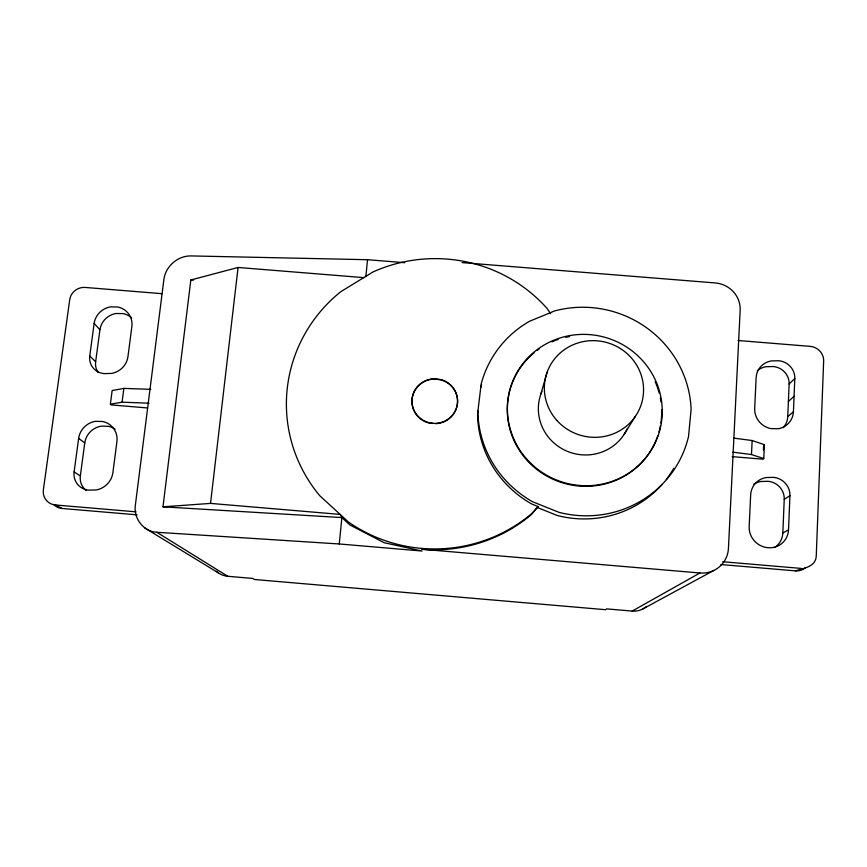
<?xml version="1.0" encoding="UTF-8"?>
<svg xmlns="http://www.w3.org/2000/svg" width="867" height="867" viewBox="0 0 867 867"><rect width="100%" height="100%" fill="white"/><g stroke="black" fill="none" stroke-linecap="round" stroke-linejoin="round"><path stroke-width="1.3" d="M774.61 547.543A19.67 18.868 39 0 0 782.825 532.988L784.245 499.327A17.177 16.44 36.2 0 0 768.129 481.304L760.727 481.499A19.562 18.738 36.3 0 0 753.846 484.187M783.324 427.648A19.28 18.391 29.8 0 0 787.745 416.669L789.133 384.016L794.811 378.489A17.134 16.278 27.6 0 0 778.642 360.737L771.229 360.932A19.518 18.554 27.7 0 0 756.132 377.774L754.691 408.476A19.616 18.684 29.6 0 0 770.698 428.591L778.273 428.742A19.616 18.684 29.6 0 0 793.435 411.673L794.811 378.489M788.515 529.9L789.935 495.686A17.47 16.711 36 0 0 773.527 477.37L766.005 477.554A19.898 19.052 36.1 0 0 750.659 494.916L749.175 526.572A20.017 19.172 38.8 0 0 773.115 547.489L775.586 546.871A20.017 19.172 38.8 0 0 788.515 529.9L782.825 532.988M763.415 449.94L763.567 446.483M732.182 456.627L762.993 459.185L763.751 458.567L764.38 444.684L752.144 440.523L733.59 438.106M763.751 458.567L751.483 454.557L752.144 440.523M404.791 262.701L367.532 259.71L190.838 255.917C177.67 255.776 165.673 266.288 163.906 279.304L135.36 505.158C133.42 518.217 143.369 531.59 156.786 532.273L339.257 543.967L341.88 517.577L340.135 514.402L210.54 503.402L162.985 506.827L190.838 279.987L238.067 267.469L363.75 277.624M365.852 276.573L367.532 259.71M210.54 503.402L238.067 267.469M123.862 388.405L112.157 390.54L110.369 404.185L122.063 402.19L123.862 388.405L150.793 389.337M74.107 471.93L78.637 438.377A19.605 18.673 -34.9 0 1 95.251 421.34L102.739 421.481A19.605 18.673 -34.9 0 1 116.926 441.596L112.883 472.688A19.713 18.803 -37.3 0 1 96.204 489.953L88.705 490.148A17.318 16.516 -37.5 0 1 74.107 471.93L80.338 475.95A17.026 16.245 -37.7 0 0 86.093 490.462M89.756 355.969L94.145 323.413A19.226 18.207 -27.1 0 1 110.477 306.875L117.858 307.005A19.226 18.207 -27.1 0 1 131.871 326.501L127.948 356.673A19.323 18.326 -29 0 1 111.55 373.428L104.17 373.612A16.972 16.105 -29.2 0 1 89.756 355.969L95.641 361.81A16.69 15.855 -29.3 0 0 98.22 372.615M80.338 475.95L84.76 442.929A19.28 18.38 -35.1 0 1 101.081 426.163L108.462 426.304A19.28 18.38 -35.1 0 1 115.094 429.208M95.641 361.81L99.933 329.763A18.911 17.925 -27.2 0 1 115.983 313.486L123.244 313.616A18.911 17.925 -27.2 0 1 131.643 317.896M540.921 393.921L547.099 372.322M462.154 262.603L715.242 282.935A26.443 25.154 20.7 0 1 740.169 310.202L728.443 548.334A27.484 26.574 39.8 0 1 699.929 572.979L421.796 549.255A147.726 144.431 -2.7 0 0 531.287 514.651L538.125 506.566L531.894 504.074A105.85 102.935 18.7 0 1 477.565 414.014L481.185 383.951A106.977 103.975 18.6 0 1 529.52 321.267L554.707 310.917A106.977 103.975 18.6 0 1 691.118 409.343L688.528 436.459A106.977 103.975 18.6 0 1 559.009 512.343L532.772 501.83A106.977 103.975 18.6 0 1 477.858 410.86M635.327 416.409L623.503 435.332A46.58 45.268 18.5 0 1 562.976 449.269A46.58 45.268 18.5 0 1 541.875 391.494M538.125 506.566L531.72 513.6A148.495 145.147 -2.7 0 1 348.35 521.934L319.739 495.686A148.495 145.147 -2.7 0 1 340.666 291.778L372.994 271.956A148.495 145.147 -2.7 0 1 547.099 308.489L550.599 313.67M788.385 401.508L794.074 396.273M787.745 416.669L793.435 411.673M763.621 445.335L764.38 444.684M784.245 499.327L789.935 495.686M216.338 571.223A19.854 19.312 -43.3 0 0 227.761 576.284L252.871 578.452L254.367 579.481L605.524 609.696L606.727 608.894L632.173 611.083L699.929 572.979M642.23 609.273L713.704 570.519M720.911 564.536L795.451 570.865C803.698 568.123 816.183 567.051 816.281 555.389L823.65 361.008A14.175 13.406 27.6 0 0 810.179 346.367L738.12 340.503M190.838 279.987L193.547 280.052M122.063 402.19L149.048 403.198M162.985 506.827L341.88 517.577L349.965 525.001L384.2 542.731L422.099 551.033L339.257 543.967M161.891 293.675L85.215 287.443A13.948 13.135 -26.9 0 0 69.739 299.57L43.372 489.822A14.414 13.699 -39.4 0 0 55.466 504.984L62.023 508.463L137.084 514.846M147.596 407.956L111.171 404.922L110.369 404.185M55.466 504.984L136.032 511.833M722.634 561.729L801.346 568.427M732.897 452.162L751.483 454.557M432.785 423.464L428.428 422.825A22.813 22.304 -2.7 0 1 422.955 420.495M537.659 507.65L557.286 515.518A105.308 102.414 18.8 0 0 661.879 484.686M144.865 528.046L218.3 572.827M156.786 532.273L227.761 576.284M78.637 438.377L84.76 442.929M94.145 323.413L99.933 329.763M62.023 508.463A14.175 13.482 -39.5 0 1 53.602 504.486M673.854 468.234A105.308 102.414 18.8 0 1 666.246 479.473M480.849 387.376A105.85 102.935 18.7 0 1 481.564 384.818M805.616 567.603A14.414 13.764 41.4 0 1 795.451 570.865M757.238 370.773A19.193 18.261 27.8 0 1 765.94 366.719L773.234 366.535A16.841 16.029 27.8 0 1 789.133 384.016M657.782 435.819A77.434 75.266 18.6 0 1 541.561 472.873A77.434 75.266 18.6 0 1 534.018 352.869M537.106 350.452A77.434 75.266 18.6 0 1 539.252 348.913M551.911 341.869A77.434 75.266 18.6 0 1 558.077 339.485M565.761 337.317A77.434 75.266 18.6 0 1 569.652 336.537M655.181 381.708A77.434 75.266 18.6 0 1 659.169 392.968M660.351 398.083A77.434 75.266 18.6 0 1 660.99 401.985M661.662 409.907A77.434 75.266 18.6 0 1 660.892 423.009M660.448 425.621A77.434 75.266 18.6 0 1 658.953 432.059M627.394 428.417A46.58 45.268 18.5 0 1 624.229 434.237M646.522 606.488A20.028 19.54 45.5 0 1 632.173 611.083M454.33 412.811A22.813 22.304 -2.7 0 0 441.054 379.941L435.18 379.096A22.813 22.304 -2.7 0 0 421.947 419.877M453.69 413.797A22.813 22.304 -2.7 0 1 445.822 420.874M444.771 421.405A22.813 22.304 -2.7 0 1 435.516 423.681M441.043 379.594L435.158 378.749A22.845 22.325 -2.7 0 0 428.406 422.522L434.313 423.389A22.845 22.325 -2.7 0 0 441.043 379.594M527.006 459.391A77.64 75.451 18.5 0 0 658.335 435.082A77.64 75.451 18.5 0 0 569.164 335.692A77.64 75.451 18.5 0 0 527.006 459.391M556.842 420.397A49.744 48.194 17.7 0 0 641.016 405.127A49.744 48.194 17.7 0 0 584.033 341.457A49.744 48.194 17.7 0 0 556.842 420.397"/></g></svg>
